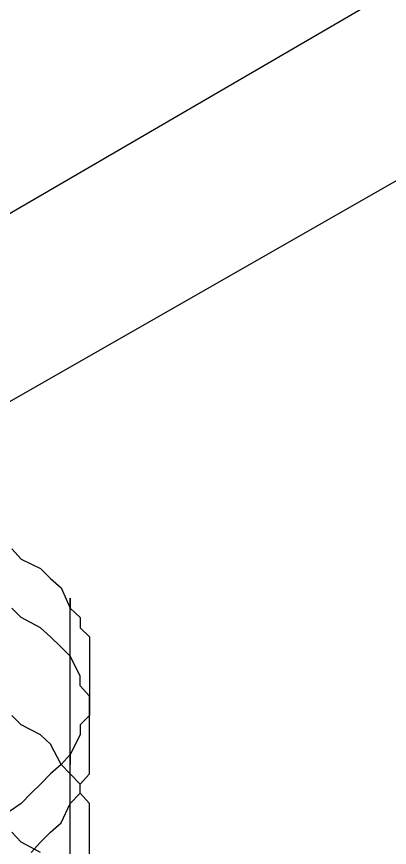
# Model space of a CAD drawing. Header units: millimetres. Extents: x 0 to 2112, y 8 to 1252.
# Drawn here: x 1763.54 to 1773.57, y 360.13 to 382.53 of the extents above; entities that cross this region are included whole.
import ezdxf

# ---------------------------------------------------------------- set-up
doc = ezdxf.new("R2010")
doc.units = ezdxf.units.MM
doc.layers.get('0').update_dxf_attribs({"linetype": 'CONTINUOUS'})

msp = doc.modelspace()

# ---------------------------------------------------------------- linework, layer by layer
at = {"color": 9}
for p, q in [((1755.47, 372.643), (1783.99, 389.255)), ((1755.47, 372.643), (1783.99, 389.255)), ((1755.47, 367.654), (1783.99, 383.967)), ((1755.47, 367.654), (1783.99, 383.967)), ((1763.41, 368.18), (1763.66, 367.905)), ((1763.41, 368.18), (1763.66, 367.905)), ((1763.66, 367.905), (1764.18, 367.654)), ((1763.66, 367.905), (1764.18, 367.654)), ((1764.18, 367.654), (1764.45, 367.379)), ((1764.18, 367.654), (1764.45, 367.379)), ((1764.45, 367.379), (1764.73, 367.132)), ((1764.45, 367.379), (1764.73, 367.132)), ((1764.73, 367.132), (1764.98, 366.582)), ((1764.73, 367.132), (1764.98, 366.582)), ((1764.98, 354.732), (1764.98, 366.857)), ((1764.98, 366.857), (1764.98, 366.582)), ((1763.66, 366.332), (1763.41, 366.582)), ((1764.98, 366.582), (1765.25, 366.332)), ((1764.98, 366.582), (1765.25, 366.332)), ((1764.18, 366.056), (1763.66, 366.332)), ((1765.25, 366.332), (1765.25, 366.056)), ((1765.25, 366.332), (1765.25, 366.056)), ((1764.45, 365.809), (1764.18, 366.056)), ((1765.25, 366.056), (1765.5, 365.809)), ((1765.25, 366.056), (1765.5, 365.809)), ((1764.73, 365.534), (1764.45, 365.809)), ((1765.5, 365.809), (1765.5, 365.287)), ((1765.5, 365.809), (1765.5, 365.287)), ((1764.98, 365.287), (1764.73, 365.534)), ((1765.25, 364.762), (1764.98, 365.287)), ((1765.5, 365.287), (1765.5, 365.012)), ((1765.5, 365.287), (1765.5, 365.012)), ((1765.5, 365.012), (1765.5, 364.762)), ((1765.5, 365.012), (1765.5, 364.762)), ((1765.25, 364.486), (1765.25, 364.762)), ((1765.5, 364.762), (1765.5, 364.486)), ((1765.5, 364.762), (1765.5, 364.486)), ((1765.5, 364.211), (1765.25, 364.486)), ((1765.5, 364.486), (1765.5, 363.964)), ((1765.5, 364.486), (1765.5, 363.964)), ((1765.5, 363.964), (1765.5, 364.211)), ((1765.5, 363.439), (1765.5, 363.964)), ((1765.5, 363.964), (1765.5, 363.689)), ((1765.5, 363.964), (1765.5, 363.689)), ((1763.66, 363.439), (1763.41, 363.689)), ((1765.5, 363.689), (1765.25, 363.439)), ((1765.5, 363.689), (1765.25, 363.439)), ((1764.18, 363.164), (1763.66, 363.439)), ((1765.25, 363.439), (1765.25, 363.164)), ((1765.25, 363.439), (1765.25, 363.164)), ((1765.5, 363.164), (1765.5, 363.439)), ((1764.45, 362.917), (1764.18, 363.164)), ((1765.25, 363.164), (1764.98, 362.641)), ((1765.25, 363.164), (1764.98, 362.641)), ((1765.5, 362.917), (1765.5, 363.164)), ((1764.73, 362.366), (1764.45, 362.917)), ((1765.5, 362.641), (1765.5, 362.917)), ((1764.98, 362.641), (1764.73, 362.366)), ((1764.98, 362.641), (1764.73, 362.366)), ((1764.98, 350.518), (1764.98, 362.641)), ((1764.98, 362.641), (1764.98, 362.366)), ((1765.5, 362.116), (1765.5, 362.641)), ((1764.73, 362.366), (1764.45, 362.116)), ((1764.73, 362.366), (1764.45, 362.116)), ((1764.98, 362.116), (1764.73, 362.366)), ((1764.45, 362.116), (1764.18, 361.841)), ((1764.45, 362.116), (1764.18, 361.841)), ((1765.25, 361.841), (1764.98, 362.116)), ((1765.25, 361.841), (1765.5, 362.116)), ((1764.18, 361.841), (1763.93, 361.594)), ((1764.18, 361.841), (1763.93, 361.594)), ((1765.25, 361.594), (1765.25, 361.841)), ((1765.25, 361.594), (1765.25, 361.841)), ((1763.93, 361.594), (1763.66, 361.319)), ((1763.93, 361.594), (1763.66, 361.319)), ((1764.98, 361.319), (1765.25, 361.594)), ((1765.5, 361.319), (1765.25, 361.594)), ((1763.66, 361.319), (1762.88, 360.796)), ((1763.66, 361.319), (1762.88, 360.796)), ((1764.73, 360.796), (1764.98, 361.319)), ((1765.5, 360.796), (1765.5, 361.319)), ((1764.45, 360.546), (1764.73, 360.796)), ((1765.5, 360.546), (1765.5, 360.796)), ((1763.66, 360.271), (1763.41, 360.546)), ((1764.18, 360.271), (1764.45, 360.546)), ((1765.5, 360.271), (1765.5, 360.546)), ((1764.18, 359.996), (1763.66, 360.271)), ((1763.93, 359.996), (1764.18, 360.271)), ((1765.5, 359.749), (1765.5, 360.271))]:
    msp.add_line(p, q, dxfattribs=at)

doc.saveas('drawing.dxf')
